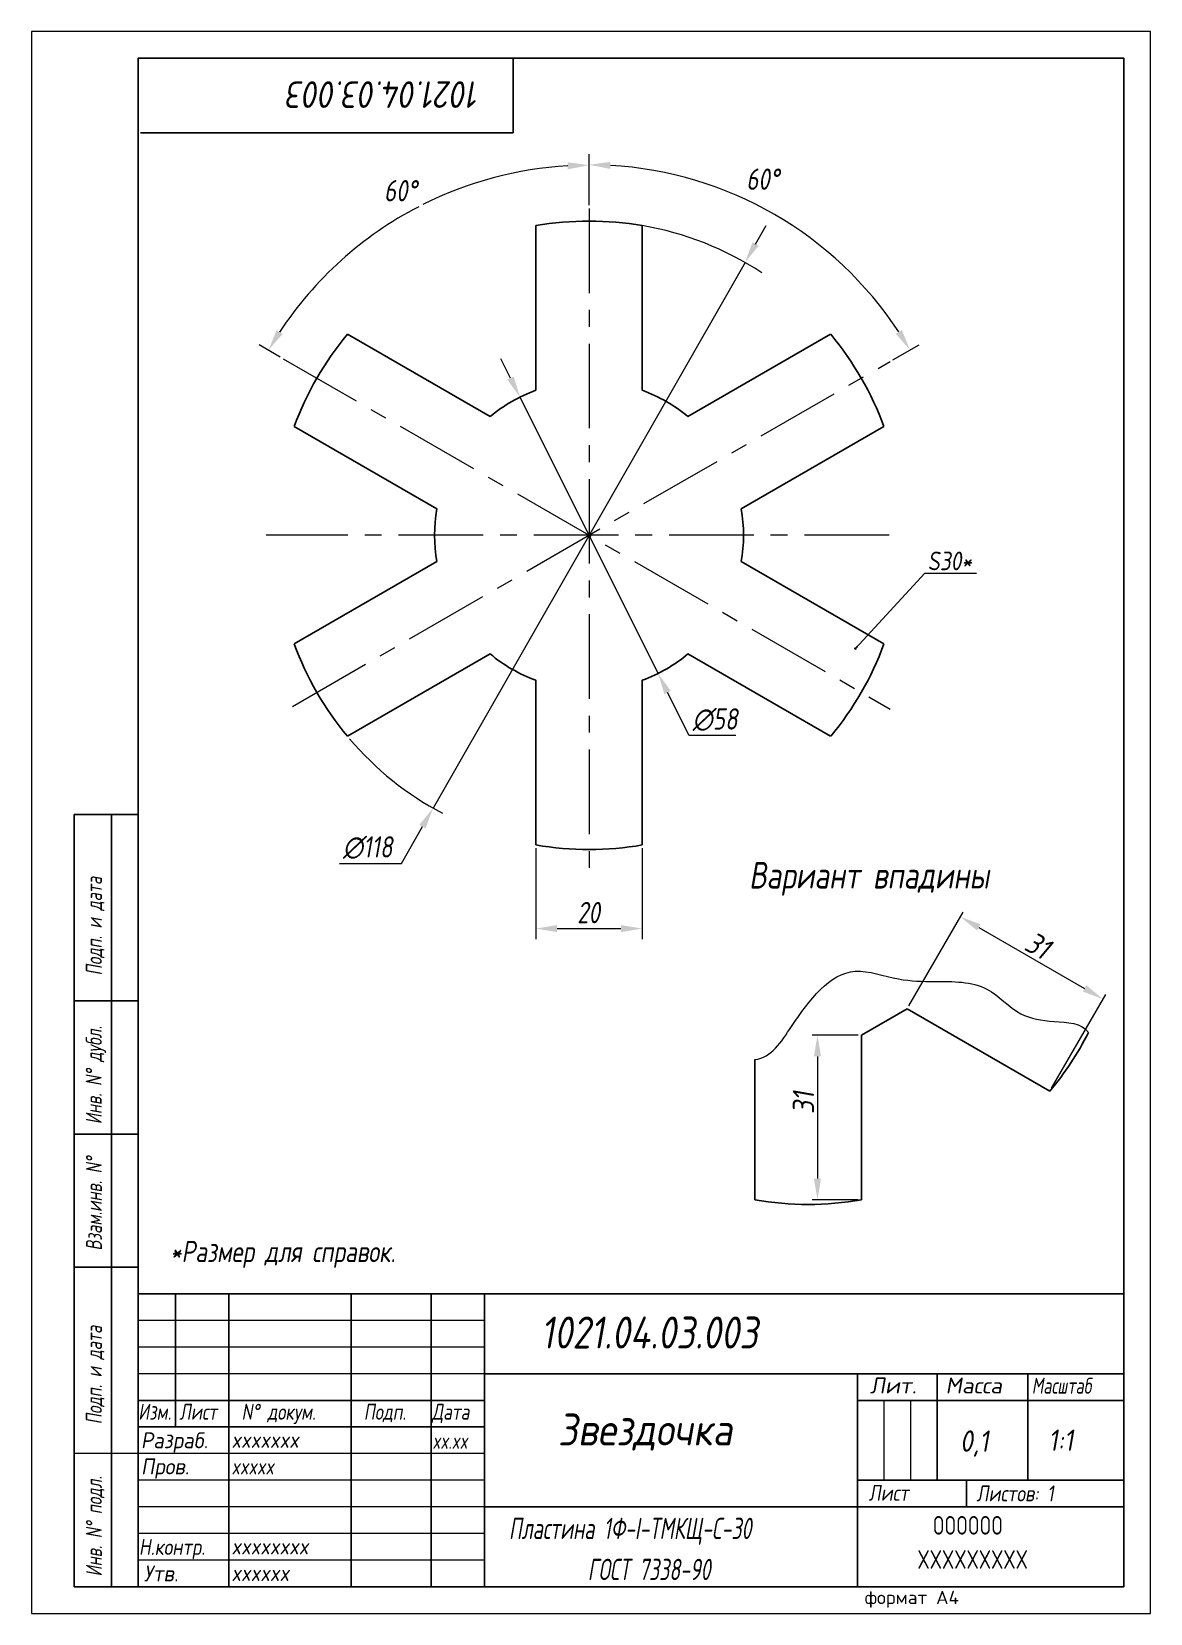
# Model space of a CAD drawing. Header units: millimetres. Extents: x 3008 to 3218, y -1552 to -1255.
import ezdxf

# ---------------------------------------------------------------- set-up
doc = ezdxf.new("R2010")
doc.units = ezdxf.units.MM
doc.linetypes.add('CENTER', pattern=[50.8, 31.75, -6.35, 6.35, -6.35])
for name, color, linetype, lineweight in [('Ax', 1, 'CENTER', 18), ('Dim', 3, 'Continuous', 40), ('Slim', 8, 'Continuous', 18), ('Text', 2, 'Continuous', 40), ('Wide', 31, 'Continuous', 60)]:
    doc.layers.add(name, color=color, linetype=linetype, lineweight=lineweight)
doc.styles.add('курсив', font='romans.shx', dxfattribs={"oblique": 10})
doc.styles.add('курсив 0_75', font='romans.shx', dxfattribs={"width": 0.75, "oblique": 10})
doc.styles.add('курсив 0_85', font='romans.shx', dxfattribs={"width": 0.85, "oblique": 10})
doc.dimstyles.new('L.Dot', dxfattribs={"dimtxt": 4, "dimasz": 0.5, "dimexe": 2, "dimexo": 0.625, "dimgap": 1, "dimtad": 1, "dimtoh": 1, "dimlfac": 5, "dimtxsty": 'курсив 0_85', "dimcen": 0, "dimadec": 1, "dimazin": 0, "dimtp": 0.0165, "dimtm": 0.0075, "dimtfac": 1, "dimtmove": 0, "dimatfit": 3, "dimldrblk": 'DOT', "dimfxl": 1, "dimlwd": 18, "dimlwe": 18, "dimarcsym": 0})
doc.dimstyles.new('к1_1', dxfattribs={"dimtxt": 4, "dimasz": 4, "dimexe": 1, "dimexo": 0.625, "dimtad": 1, "dimtxsty": 'курсив 0_85', "dimcen": 0, "dimadec": 0, "dimazin": 0, "dimtfac": 1, "dimtmove": 0, "dimatfit": 3, "dimldrblk": 'DOTSMALL', "dimfxl": 1, "dimlwd": 18, "dimlwe": 18, "dimarcsym": 0})
doc.dimstyles.new('к1_1св', dxfattribs={"dimtxt": 4, "dimasz": 4, "dimexe": 2, "dimexo": 0.625, "dimgap": 1, "dimtad": 1, "dimtoh": 1, "dimtxsty": 'курсив 0_75', "dimcen": 0, "dimadec": 0, "dimazin": 0, "dimtfac": 1, "dimtmove": 0, "dimatfit": 3, "dimldrblk": 'DOTSMALL', "dimfxl": 1, "dimlwd": 18, "dimlwe": 18, "dimarcsym": 0})

# ---------------------------------------------------------------- blocks, each defined once
blk = doc.blocks.new('*D455')
at = {"layer": 'Defpoints', "color": 0, "transparency": 16777216}
for p in [(3099.41, -1324.1), (3125.33, -1375.98)]:
    blk.add_point(p, dxfattribs=at)
at = {"layer": 'Dim', "color": 0, "lineweight": 18, "transparency": 16777216}
for p, q in [((3097.62, -1320.52), (3095.84, -1316.94)), ((3099.41, -1324.1), (3125.33, -1375.98)), ((3131.17, -1387.66), (3127.12, -1379.56)), ((3139.91, -1387.66), (3131.17, -1387.66))]:
    blk.add_line(p, q, dxfattribs=at)
at = {"layer": 'Dim', "color": 0, "transparency": 16777216}
for points in [[(3098.22, -1320.22), (3097.03, -1320.82), (3099.41, -1324.1)], [(3127.72, -1379.26), (3126.52, -1379.86), (3125.33, -1375.98)]]:
    blk.add_solid(points, dxfattribs=at)
at = {"layer": 'Dim', "color": 0, "transparency": 16777216, "insert": (3136.04, -1384.66), "char_height": 4, "attachment_point": 5, "style": 'курсив 0_75'}
blk.add_mtext('∅58', dxfattribs=at)
blk = doc.blocks.new('_DotSmall')
at = {"color": 0, "linetype": 'ByBlock', "const_width": 0.5}
blk.add_lwpolyline([(-122670.927, 17467.939, 1), (-122670.802, 17467.939, 1)], format="xyb", close=True, dxfattribs=at)
blk = doc.blocks.new('*D456')
at = {"layer": 'Defpoints', "color": 0, "transparency": 16777216}
for p in [(3141.65, -1298.82), (3083.09, -1401.26)]:
    blk.add_point(p, dxfattribs=at)
at = {"layer": 'Dim', "color": 0, "lineweight": 18, "transparency": 16777216}
for p, q in [((3143.64, -1295.35), (3145.62, -1291.87)), ((3141.65, -1298.82), (3083.09, -1401.26)), ((3077.14, -1411.68), (3081.11, -1404.73)), ((3065.53, -1411.68), (3077.14, -1411.68))]:
    blk.add_line(p, q, dxfattribs=at)
blk.add_arc((3112.37, -1350.04), 59, 220.3652, 242.1885, dxfattribs=at)
at = {"layer": 'Dim', "color": 0, "transparency": 16777216}
for points in [[(3143.06, -1295.01), (3144.22, -1295.68), (3141.65, -1298.82)], [(3080.53, -1404.4), (3081.69, -1405.07), (3083.09, -1401.26)]]:
    blk.add_solid(points, dxfattribs=at)
at = {"layer": 'Dim', "color": 0, "transparency": 16777216, "insert": (3070.83, -1408.68), "char_height": 4, "attachment_point": 5, "style": 'курсив 0_75'}
blk.add_mtext('∅118', dxfattribs=at)
blk = doc.blocks.new('*D457')
at = {"layer": 'Defpoints', "color": 0, "transparency": 16777216}
for p in [(3102.37, -1408.19), (3122.37, -1408.19), (3122.37, -1423.89)]:
    blk.add_point(p, dxfattribs=at)
at = {"layer": 'Dim', "color": 0, "lineweight": 18, "transparency": 16777216}
for p, q in [((3102.37, -1408.81), (3102.37, -1425.89)), ((3122.37, -1408.81), (3122.37, -1425.89)), ((3106.37, -1423.89), (3118.37, -1423.89))]:
    blk.add_line(p, q, dxfattribs=at)
at = {"layer": 'Dim', "color": 0, "transparency": 16777216}
for points in [[(3106.37, -1423.23), (3106.37, -1424.56), (3102.37, -1423.89)], [(3118.37, -1423.23), (3118.37, -1424.56), (3122.37, -1423.89)]]:
    blk.add_solid(points, dxfattribs=at)
at = {"layer": 'Dim', "color": 0, "transparency": 16777216, "insert": (3112.28, -1420.89), "char_height": 4, "attachment_point": 5, "style": 'курсив 0_75'}
blk.add_mtext('20', dxfattribs=at)
blk = doc.blocks.new('_Dot')
at = {"color": 0, "linetype": 'ByBlock', "lineweight": -2}
blk.add_line((-0.5, 0), (-1, 0), dxfattribs=at)
at = {"color": 0, "linetype": 'ByBlock', "const_width": 0.5}
blk.add_lwpolyline([(-0.25, 0, 1), (0.25, 0, 1)], format="xyb", close=True, dxfattribs=at)
blk = doc.blocks.new('*D458')
at = {"layer": 'Defpoints', "color": 0, "transparency": 16777216}
for p in [(3112.37, -1288.68), (3067.7, -1296.81), (3054.94, -1316.88), (3168.89, -1382.67), (3112.37, -1414.55)]:
    blk.add_point(p, dxfattribs=at)
at = {"layer": 'Dim', "color": 0, "lineweight": 18, "transparency": 16777216}
for p, q in [((3112.37, -1288.05), (3112.37, -1278.55)), ((3054.4, -1316.57), (3050.46, -1314.29))]:
    blk.add_line(p, q, dxfattribs=at)
for start, end in [(93.2984, 116.7023), (117.3993, 146.7016)]:
    blk.add_arc((3112.37, -1350.04), 69.49, start, end, dxfattribs=at)
at = {"layer": 'Dim', "color": 0, "transparency": 16777216}
for points in [[(3108.35, -1280), (3108.39, -1281.33), (3112.37, -1280.55)], [(3054.86, -1312.24), (3053.72, -1311.54), (3052.19, -1315.29)]]:
    blk.add_solid(points, dxfattribs=at)
at = {"layer": 'Dim', "color": 0, "transparency": 16777216, "insert": (3076.98, -1285.34), "char_height": 4, "attachment_point": 5, "style": 'курсив 0_75'}
blk.add_mtext('60°', dxfattribs=at)
blk = doc.blocks.new('*D459')
at = {"layer": 'Defpoints', "color": 0, "transparency": 16777216}
for p in [(3112.37, -1288.68), (3157.09, -1296.75), (3168.87, -1317.42), (3056.68, -1382.2), (3112.37, -1414.55)]:
    blk.add_point(p, dxfattribs=at)
at = {"layer": 'Dim', "color": 0, "lineweight": 18, "transparency": 16777216}
for p, q in [((3112.37, -1288.05), (3112.37, -1278.47)), ((3169.41, -1317.11), (3174.35, -1314.26))]:
    blk.add_line(p, q, dxfattribs=at)
blk.add_arc((3112.37, -1350.04), 69.57, 33.2948, 86.7052, dxfattribs=at)
at = {"layer": 'Dim', "color": 0, "transparency": 16777216}
for points in [[(3116.35, -1281.25), (3116.39, -1279.92), (3112.37, -1280.47)], [(3171.09, -1311.5), (3169.95, -1312.2), (3172.62, -1315.26)]]:
    blk.add_solid(points, dxfattribs=at)
at = {"layer": 'Dim', "color": 0, "transparency": 16777216, "insert": (3144.98, -1283.17), "char_height": 4, "attachment_point": 5, "style": 'курсив 0_75'}
blk.add_mtext('60°', dxfattribs=at)
blk = doc.blocks.new('*D486')
at = {"layer": 'Defpoints', "color": 0, "transparency": 16777216}
for p in [(3163.52, -1443.91), (3155.25, -1474.83), (3163.52, -1474.83)]:
    blk.add_point(p, dxfattribs=at)
at = {"layer": 'Dim', "color": 0, "lineweight": 18, "transparency": 16777216}
for p, q in [((3162.89, -1443.91), (3154.25, -1443.91)), ((3155.25, -1447.91), (3155.25, -1470.83)), ((3162.89, -1474.83), (3154.25, -1474.83))]:
    blk.add_line(p, q, dxfattribs=at)
at = {"layer": 'Dim', "color": 0, "transparency": 16777216}
for points in [[(3154.58, -1447.91), (3155.92, -1447.91), (3155.25, -1443.91)], [(3154.58, -1470.83), (3155.92, -1470.83), (3155.25, -1474.83)]]:
    blk.add_solid(points, dxfattribs=at)
at = {"layer": 'Dim', "color": 0, "transparency": 16777216, "insert": (3152.62, -1456.58), "char_height": 4, "attachment_point": 5, "rotation": 90, "style": 'курсив 0_85'}
blk.add_mtext('31', dxfattribs=at)
blk = doc.blocks.new('*D487')
at = {"layer": 'Defpoints', "color": 0, "transparency": 16777216}
for p in [(3208.85, -1437.13), (3172.09, -1438.96), (3198.87, -1454.42)]:
    blk.add_point(p, dxfattribs=at)
at = {"layer": 'Dim', "color": 0, "lineweight": 18, "transparency": 16777216}
for p, q in [((3172.4, -1438.41), (3182.57, -1420.8)), ((3185.54, -1423.67), (3205.39, -1435.13)), ((3199.19, -1453.88), (3209.35, -1436.26))]:
    blk.add_line(p, q, dxfattribs=at)
at = {"layer": 'Dim', "color": 0, "transparency": 16777216}
for points in [[(3185.87, -1423.09), (3185.2, -1424.24), (3182.07, -1421.67)], [(3205.72, -1434.55), (3205.06, -1435.71), (3208.85, -1437.13)]]:
    blk.add_solid(points, dxfattribs=at)
at = {"layer": 'Dim', "color": 0, "transparency": 16777216, "insert": (3196.67, -1427.06), "char_height": 4, "attachment_point": 5, "rotation": 330, "style": 'курсив 0_85'}
blk.add_mtext('31', dxfattribs=at)

msp = doc.modelspace()

# ---------------------------------------------------------------- linework, layer by layer
for p, q in [((3098.151, -1274.466), (3098.151, -1260.466)), ((3028.151, -1274.466), (3098.151, -1274.466)), ((3102.372, -1322.819), (3102.372, -1291.894)), ((3122.372, -1322.819), (3122.372, -1291.894)), ((3093.798, -1327.769), (3067.016, -1312.307)), ((3130.947, -1327.769), (3157.728, -1312.307)), ((3083.798, -1345.09), (3057.016, -1329.627)), ((3140.947, -1345.09), (3167.728, -1329.627)), ((3083.798, -1354.991), (3057.016, -1370.453)), ((3140.947, -1354.991), (3167.728, -1370.453)), ((3093.798, -1372.311), (3067.016, -1387.774)), ((3130.947, -1372.311), (3157.728, -1387.774)), ((3102.372, -1377.261), (3102.372, -1408.186)), ((3122.372, -1377.261), (3122.372, -1408.186)), ((3015.739, -1402.472), (3015.739, -1547.472)), ((3027.739, -1402.472), (3015.739, -1402.472)), ((3022.739, -1547.402), (3022.739, -1402.472)), ((3027.669, -1437.472), (3015.739, -1437.473)), ((3172.091, -1438.956), (3163.516, -1443.906)), ((3172.091, -1438.956), (3198.873, -1454.418)), ((3163.516, -1443.906), (3163.516, -1474.831)), ((3143.516, -1448.489), (3143.516, -1474.831)), ((3027.652, -1462.472), (3015.739, -1462.472)), ((3015.739, -1487.47), (3015.739, -1487.47)), ((3027.739, -1487.472), (3015.739, -1487.47)), ((3212.739, -1492.472), (3027.739, -1492.472)), ((3034.739, -1492.472), (3034.739, -1517.472)), ((3044.739, -1492.472), (3044.739, -1547.472)), ((3067.739, -1492.472), (3067.739, -1547.472)), ((3082.739, -1492.472), (3082.739, -1547.472)), ((3092.739, -1492.472), (3092.739, -1547.472)), ((3212.739, -1547.472), (3212.739, -1492.472)), ((3212.739, -1492.472), (3212.739, -1547.472)), ((3162.739, -1507.472), (3092.739, -1507.472)), ((3162.739, -1507.472), (3162.739, -1547.472)), ((3212.739, -1507.472), (3162.739, -1507.472)), ((3177.739, -1507.472), (3177.739, -1527.472)), ((3194.739, -1507.472), (3194.739, -1527.472)), ((3092.739, -1512.472), (3027.739, -1512.472)), ((3212.739, -1512.472), (3162.739, -1512.472)), ((3092.739, -1517.472), (3027.739, -1517.472)), ((3027.739, -1522.473), (3015.739, -1522.403)), ((3212.739, -1527.472), (3162.739, -1527.472)), ((3183.243, -1527.472), (3183.243, -1532.472)), ((3162.739, -1532.472), (3092.739, -1532.472)), ((3212.739, -1532.472), (3162.739, -1532.472)), ((3015.739, -1547.472), (3027.739, -1547.472)), ((3027.739, -1547.472), (3212.739, -1547.472))]:
    msp.add_line(p, q)
msp.add_lwpolyline([(3027.739, -1547.472), (3212.739, -1547.472), (3212.739, -1260.472), (3027.739, -1260.472)], close=True)
for centre, radius, start, end in [((3112.372, -1350.04), 59, 80.24174, 99.75826), ((3112.372, -1350.04), 59, 140.24174, 159.75826), ((3112.372, -1350.04), 59, 20.24174, 39.75826), ((3112.372, -1350.04), 29, 110.17127, 129.82873), ((3112.372, -1350.04), 29, 50.17127, 69.82873), ((3112.372, -1350.04), 29, 170.17127, 189.82873), ((3112.372, -1350.04), 29, 350.17127, 9.82873), ((3112.372, -1350.04), 59, 200.24174, 219.75826), ((3112.372, -1350.04), 59, 320.24174, 339.75826), ((3112.372, -1350.04), 29, 230.17127, 249.82873), ((3112.372, -1350.04), 29, 290.17127, 309.82873), ((3112.372, -1350.04), 59, 260.24174, 279.75826), ((3153.516, -1416.685), 59, 320.24174, 333.05993), ((3153.516, -1416.685), 59, 260.24174, 279.75826)]:
    msp.add_arc(centre, radius, start, end)
at = {"layer": 'Ax', "ltscale": 0.5}
for p, q in [((3112.372, -1288.677), (3112.372, -1414.553)), ((3054.937, -1316.88), (3168.894, -1382.673)), ((3056.677, -1382.196), (3168.867, -1317.423)), ((3168.685, -1350.04), (3051.784, -1350.04))]:
    msp.add_line(p, q, dxfattribs=at)
at = {"layer": 'Slim'}
for p, q in [((3092.739, -1497.472), (3027.739, -1497.472)), ((3092.739, -1502.472), (3027.739, -1502.472)), ((3092.739, -1507.472), (3027.739, -1507.472)), ((3167.739, -1512.472), (3167.739, -1527.472)), ((3172.739, -1512.472), (3172.739, -1527.472)), ((3092.739, -1522.472), (3027.739, -1522.472)), ((3092.739, -1527.472), (3027.739, -1527.472)), ((3092.739, -1532.472), (3027.739, -1532.472)), ((3092.739, -1537.472), (3027.739, -1537.472)), ((3092.739, -1542.472), (3027.739, -1542.472))]:
    msp.add_line(p, q, dxfattribs=at)
msp.add_lwpolyline([(3007.739, -1552.472), (3217.739, -1552.472), (3217.739, -1255.472), (3007.739, -1255.472)], close=True, dxfattribs=at)
msp.add_arc((3112.372, -1350.04), 59, 56.68582, 80.24174, dxfattribs=at)
msp.add_open_spline([(3143.516, -1448.489), (3146.583, -1448.131), (3151.552, -1440.202), (3159.435, -1429.642), (3170.085, -1433.734), (3178.192, -1433.881), (3187.037, -1433.696), (3192.688, -1440.483), (3199.541, -1441.47), (3204.878, -1441.518), (3206.114, -1443.415)], degree=3, knots=[0, 0, 0, 0, 9.263071, 25.085245, 33.3425348, 40.2153904, 50.0468003, 57.9235067, 64.3052593, 71.0983534, 71.0983534, 71.0983534, 71.0983534], dxfattribs=at)

# ---------------------------------------------------------------- texts
at = {"layer": 'Text', "oblique": 10}
for s, height, rotation, style, width, p in [('1021.04.03.003', 5, 180, 'курсив', 0.85, (3091.903, -1264.789)), ('Подп. и дата', 3, 90, 'курсив 0_75', 0.7, (3020.929, -1432.689)), ('Инв. N%%D дубл.', 3, 90, 'курсив 0_75', 0.7, (3020.895, -1460.623)), ('Взам.инв. N%%D', 3, 90, 'курсив 0_75', 0.7, (3020.929, -1484.351)), ('Подп. и дата', 3, 90, 'курсив 0_75', 0.7, (3020.929, -1516.977)), ('Инв. N%%D подл.', 3, 90, 'курсив 0_75', 0.7, (3020.929, -1545.549))]:
    msp.add_text(s, height=height, rotation=rotation, dxfattribs=dict(at, style=style, width=width)).set_placement(p)
for s, height, style, width, p in [('S30*', 3.5, 'курсив', 0.8, (3175.91, -1356.604)), ('Вариант впадины', 5, 'курсив 0_75', 0.75, (3142.392, -1416.371)), ('1021.04.03.003', 6, 'курсив', 0.8, (3103.32, -1502.741)), ('Масштаб', 3, 'курсив', 0.7, (3195.472, -1511.226)), ('Изм.', 3, 'курсив 0_75', 0.75, (3027.739, -1516.118)), ('Лист', 3, 'курсив 0_75', 0.75, (3035.475, -1516.118)), ('N%%D докум.', 3, 'курсив 0_75', 0.75, (3047.147, -1516.118)), ('Подп.', 3, 'курсив 0_75', 0.75, (3070.087, -1516.118)), ('Дата', 3, 'курсив 0_75', 0.75, (3082.86, -1516.118)), ('Звездочка', 6, 'курсив 0_85', 0.85, (3106.528, -1520.952)), ('Разраб.', 3, 'курсив', 0.9, (3028.252, -1521.473)), ('xxxxxxx', 3, 'курсив 0_85', 0.85, (3045.244, -1521.393)), ('0,1', 4, 'курсив 0_85', 0.85, (3182.008, -1522.121)), ('1:1', 4, 'курсив 0_85', 0.85, (3198.594, -1521.955)), ('Пров.', 3, 'курсив', 0.9, (3028.278, -1526.378)), ('xxxxx', 3, 'курсив 0_85', 0.75, (3045.244, -1526.393)), ('Лист', 3, 'курсив', 0.8, (3164.84, -1531.341)), ('Листов: 1', 3, 'курсив', 0.8, (3185.085, -1531.447)), ('Пластина 1Ф-I-ТМКЩ-С-30', 4, 'курсив 0_75', 0.65, (3097.321, -1538.522)), ('Н.контр.', 3, 'курсив', 0.8, (3027.869, -1541.497)), ('xxxxxxxx', 3, 'курсив 0_85', 0.85, (3045.244, -1541.393)), ('Утв.', 3, 'курсив', 0.9, (3028.8, -1546.475)), ('xxxxxx', 3, 'курсив 0_85', 0.85, (3045.244, -1546.393)), ('ГОСТ 7338-90', 4, 'курсив 0_75', 0.65, (3112.12, -1546.225))]:
    msp.add_text(s, height=height, dxfattribs=dict(at, style=style, width=width)).set_placement(p)
at = {"layer": 'Text', "style": 'курсив', "oblique": 10}
for s, p in [('Лит.', (3165.093, -1511.178)), ('Масса', (3179.293, -1511.178))]:
    msp.add_text(s, height=3, dxfattribs=at).set_placement(p)
at = {"layer": 'Text', "ltscale": 0.8, "style": 'курсив', "oblique": 10, "width": 0.7}
msp.add_text('xx.xx', height=3, dxfattribs=at).set_placement((3082.965, -1521.579))
at = {"layer": 'Text', "style": 'курсив'}
msp.add_text('формат А4', height=2.5, dxfattribs=at).set_placement((3164.12, -1550.735))
at = {"layer": 'Text', "ltscale": 6, "insert": (3033.753, -1482.526), "char_height": 4, "width": 177.75258, "attachment_point": 1, "style": 'курсив 0_75'}
msp.add_mtext('*Размер для справок.', dxfattribs=at)
at = {"layer": 'Wide', "lineweight": 50, "style": 'курсив', "width": 0.7}
for s, p in [('OOOOOO', (3176.89, -1537.692)), ('XXXXXXXXX', (3174.017, -1544.102))]:
    msp.add_text(s, height=3.5, dxfattribs=at).set_placement(p)

# ---------------------------------------------------------------- dimensions: what is measured, and where the dimension line sits
at = {"layer": 'Dim'}
for base, line1, line2, picture, middle in [((3067.703, -1296.805), ((3112.372, -1288.677), (3112.372, -1414.553)), ((3054.937, -1316.88), (3168.894, -1382.673)), '*D458', (3076.981, -1285.342)), ((3157.09, -1296.748), ((3056.677, -1382.196), (3168.867, -1317.423)), ((3112.372, -1288.677), (3112.372, -1414.553)), '*D459', (3144.977, -1283.17))]:
    dim = msp.add_angular_dim_2l(base=base, line1=line1, line2=line2, dimstyle='к1_1св', override={"dimtmove": 1}, dxfattribs=at)
    dim.commit()
    dim.dimension.update_dxf_attribs({"geometry": picture, "text_midpoint": middle, "dimtype": 162})
dim = msp.add_diameter_dim_2p(p1=(3141.652, -1298.818), p2=(3083.092, -1401.262), dimstyle='к1_1св', override={"dimtmove": 1}, dxfattribs=at)
dim.commit()
dim.dimension.update_dxf_attribs({"geometry": '*D456', "text_midpoint": (3077.137, -1411.68), "dimtype": 163})
dim = msp.add_diameter_dim_2p(p1=(3099.412, -1324.097), p2=(3125.332, -1375.983), dimstyle='к1_1св', dxfattribs=at)
dim.commit()
dim.dimension.update_dxf_attribs({"geometry": '*D455', "text_midpoint": (3136.039, -1387.66), "dimtype": 163})
dim = msp.add_linear_dim(base=(3122.372, -1423.893), p1=(3102.372, -1408.186), p2=(3122.372, -1408.186), dimstyle='к1_1св', dxfattribs=at)
dim.commit()
dim.dimension.update_dxf_attribs({"geometry": '*D457', "text_midpoint": (3112.285, -1423.893), "dimtype": 160})
for base, p1, p2, angle, picture, middle, dimtype in [((3208.854, -1437.129), (3172.091, -1438.956), (3198.873, -1454.418), 330, '*D487', (3195.355, -1429.335), 161), ((3155.249, -1474.831), (3163.516, -1443.906), (3163.516, -1474.831), 90, '*D486', (3155.249, -1456.575), 160)]:
    dim = msp.add_linear_dim(base=base, p1=p1, p2=p2, angle=angle, dimstyle='к1_1', override={"dimdec": 0}, dxfattribs=at)
    dim.commit()
    dim.dimension.update_dxf_attribs({"geometry": picture, "text_midpoint": middle, "dimtype": dimtype})

# ---------------------------------------------------------------- leaders
msp.add_leader([(3162.379, -1371.302), (3175.379, -1357.185), (3185.086, -1357.185)], dimstyle='L.Dot', override={"dimgap": 1, "dimtad": 0}, dxfattribs=at)

doc.saveas('drawing.dxf')
